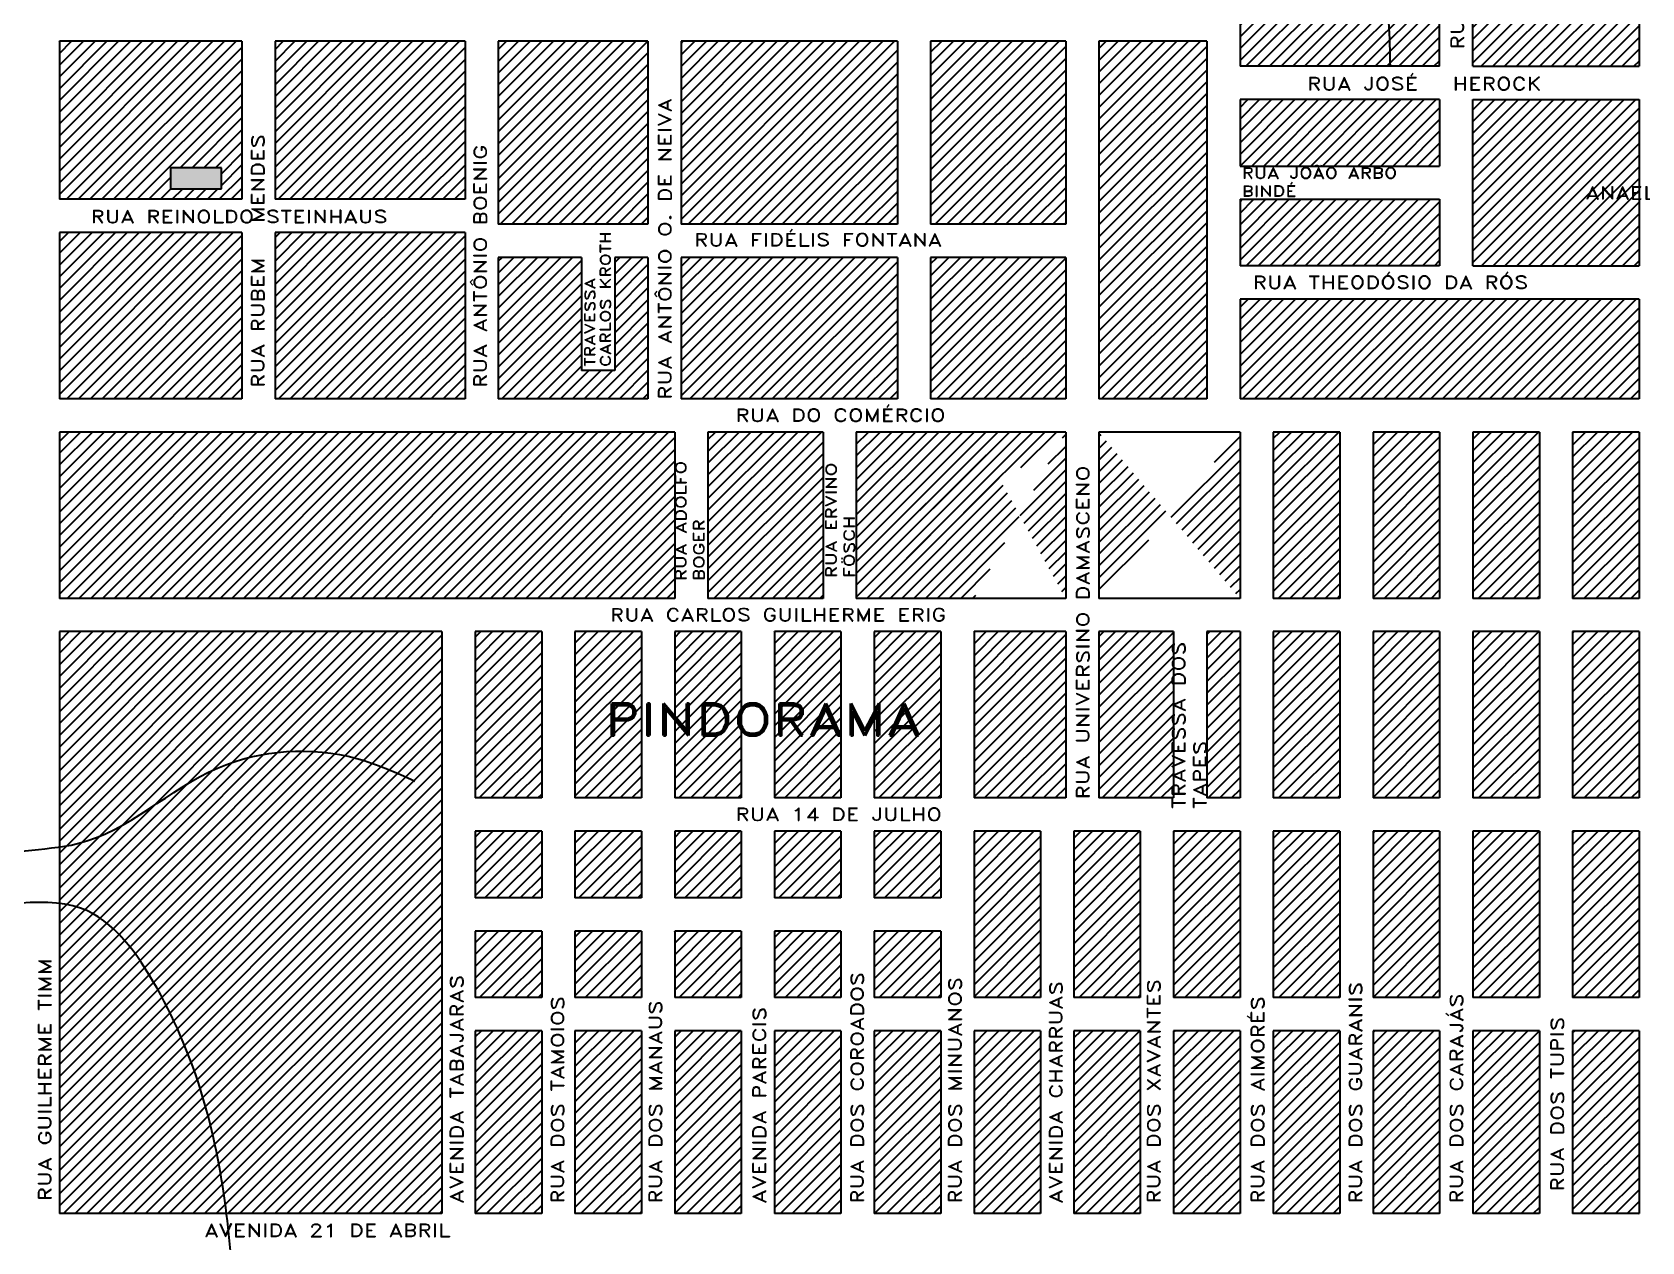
# Model space of a CAD drawing. Extents: x 15348.6 to 15438.1, y 2292.7 to 2368.6.
# Drawn here: x 15366.06 to 15375.74, y 2335.8 to 2343.07 of the extents above; entities that cross this region are included whole.
import ezdxf

# ---------------------------------------------------------------- set-up
doc = ezdxf.new("R2010")
doc.units = 0
doc.header["$LTSCALE"] = 2
doc.header["$MEASUREMENT"] = 0
doc.layers.get('0').update_dxf_attribs({"linetype": 'CONTINUOUS', "lineweight": 30})
for name, color, linetype, lineweight in [('02', 1, 'CONTINUOUS', 30), ('06', 7, 'CONTINUOUS', 30), ('Hidro', 5, 'CONTINUOUS', 30), ('IMÓVEIS', 7, 'CONTINUOUS', 30), ('INDUSTRIAL', 254, 'CONTINUOUS', 30), ('MORADADOSOL', 2, 'CONTINUOUS', 30), ('PINDORAMA', 92, 'CONTINUOUS', 30)]:
    doc.layers.add(name, color=color, linetype=linetype, lineweight=lineweight)
doc.styles.get("Standard").update_dxf_attribs({"font": 'romand.shx'})

msp = doc.modelspace()

# ---------------------------------------------------------------- hatches: boundary and pattern name
at = {"layer": '02'}
h = msp.add_hatch(dxfattribs=at)
h.set_pattern_fill('ANSI31', color=256, scale=0.4, style=0)
h.paths.add_polyline_path([(15378.3058, 2344.6226), (15377.8109, 2344.6048, -0.012739), (15377.8038, 2344.6046, -0.935137), (15377.7851, 2344.8826), (15378.1036, 2344.8826), (15378.6291, 2346.0953), (15377.2245, 2346.6984), (15377.2245, 2342.4669), (15378.3245, 2342.4669), (15378.3245, 2341.6669), (15380.5245, 2341.6669), (15380.5245, 2343.8669), (15380.0657, 2343.8669)])
h.paths.add_polyline_path([(15377.5762, 2345.0903), (15377.4305, 2345.1525), (15377.4873, 2345.2858), (15377.3608, 2345.3398), (15377.4234, 2345.4867), (15377.6306, 2345.3983), (15377.7237, 2345.4361), (15377.8181, 2345.6575), (15377.9638, 2345.5953), (15377.9243, 2345.5028), (15378.1368, 2345.4121), (15378.0539, 2345.2177), (15377.7594, 2345.3433), (15377.6683, 2345.3063)], flags=16)
h.paths.add_polyline_path([(15379.6978, 2343.0196), (15379.9044, 2343.0196), (15379.9044, 2342.8902), (15380.1203, 2342.8902), (15380.1203, 2342.6839), (15379.9969, 2342.6839), (15379.9969, 2342.7732), (15379.9106, 2342.7732), (15379.9106, 2342.6284), (15379.778, 2342.6284), (15379.778, 2342.8995), (15379.6978, 2342.8995)], flags=16)
h.paths.add_polyline_path([(15378.6501, 2341.9344), (15378.9167, 2341.9344), (15378.9167, 2341.7522), (15378.6501, 2341.7522)], flags=16)
h.paths.add_polyline_path([(15380.4689, 2343.682, -1), (15380.2375, 2343.682, -1)], flags=16)
h.paths.add_polyline_path([(15379.7722, 2342.5761), (15380.2591, 2342.5761), (15380.2591, 2342.3503), (15379.7722, 2342.3503)], flags=16)
h.paths.add_polyline_path([(15379.4169, 2342.2217), (15380.2604, 2342.2217), (15380.2604, 2341.9736), (15379.4169, 2341.9736)], flags=16)
h.paths.add_polyline_path([(15379.7429, 2341.927), (15379.8982, 2341.927), (15379.8982, 2341.8133), (15379.7429, 2341.8133)], flags=16)
h.paths.add_polyline_path([(15377.2524, 2346.0718), (15378.25, 2346.0718), (15378.25, 2345.9569), (15377.2524, 2345.9569)], flags=24)
h.paths.add_polyline_path([(15377.2524, 2346.2159), (15377.9786, 2346.2159), (15377.9786, 2346.101), (15377.2524, 2346.101)], flags=24)
h.paths.add_polyline_path([(15377.2521, 2343.2509), (15374.2699, 2343.2509), (15374.2699, 2343.6974), (15377.2521, 2343.6974)], flags=9)
h.paths.add_polyline_path([(15376.4389, 2345.3145), (15377.3314, 2345.315), (15377.3315, 2345.1088), (15376.439, 2345.1083)], flags=9)
at = {"layer": 'IMÓVEIS', "linetype": 'Continuous'}
h = msp.add_hatch(color=256, dxfattribs=at)
h.paths.add_polyline_path([(15364.8122, 2341.0678), (15364.4235, 2341.0678), (15364.4235, 2340.9226), (15364.8122, 2340.9226)])
h.paths.add_polyline_path([(15367.1981, 2342.2565), (15366.8931, 2342.2565), (15366.8931, 2342.1296), (15367.1981, 2342.1296)])
msp.add_hatch(color=256, dxfattribs=at).paths.add_polyline_path([(15367.1981, 2342.2565), (15366.8931, 2342.2565), (15366.8931, 2342.1296), (15367.1981, 2342.1296)])
at = {"layer": 'INDUSTRIAL', "linetype": 'Continuous'}
h = msp.add_hatch(dxfattribs=at)
h.set_pattern_fill('ANSI31', color=256, scale=0.4, style=0)
h.paths.add_polyline_path([(15375.7245, 2346.9669), (15375.7245, 2346.3669), (15374.7245, 2346.3669), (15374.7245, 2346.5877), (15374.5245, 2346.5877), (15374.5245, 2346.3678), (15374.1043, 2346.3678), (15374.1043, 2346.1678), (15374.5245, 2346.1678), (15374.5245, 2342.8664), (15373.3245, 2342.8664), (15373.3245, 2346.9669)])
h.paths.add_polyline_path([(15375.7245, 2346.1669), (15375.7245, 2345.2669), (15374.7245, 2345.2669), (15374.7245, 2346.1669)], flags=17)
h.paths.add_polyline_path([(15374.7245, 2345.0669), (15375.7245, 2345.0669), (15375.7245, 2344.0669), (15374.7245, 2344.0669)], flags=17)
h.paths.add_polyline_path([(15374.7245, 2343.8669), (15375.7245, 2343.8669), (15375.7245, 2342.8669), (15374.7245, 2342.8669)], flags=17)
h = msp.add_hatch(dxfattribs=at)
h.set_pattern_fill('ANSI31', color=256, scale=0.4, style=0)
h.paths.add_polyline_path([(15374.5245, 2342.2667), (15374.5245, 2342.6664), (15373.3245, 2342.6664), (15373.3245, 2342.2667)])
h.paths.add_polyline_path([(15374.5245, 2341.6669), (15374.5245, 2342.0667), (15373.3245, 2342.0667), (15373.3245, 2341.6669)])
h.paths.add_polyline_path([(15375.7245, 2340.8669), (15375.7245, 2341.4669), (15373.3245, 2341.4669), (15373.3245, 2340.8669)])
h.paths.add_polyline_path([(15373.3128, 2342.2734), (15374.4077, 2342.2741), (15374.4078, 2342.0431), (15373.3129, 2342.0424)], flags=9)
h = msp.add_hatch(dxfattribs=at)
h.set_pattern_fill('ANSI31', color=256, scale=0.4, style=0)
h.paths.add_polyline_path([(15375.7245, 2341.6669), (15375.7245, 2342.6669), (15374.7245, 2342.6669), (15374.7245, 2341.6669)])
at = {"layer": 'MORADADOSOL'}
h = msp.add_hatch(dxfattribs=at)
h.set_pattern_fill('ANSI31', color=256, scale=0.4, style=0)
h.paths.add_polyline_path([(15367.3214, 2343.0169), (15366.2245, 2343.0169), (15366.2245, 2342.0669), (15367.3214, 2342.0669)])
h.paths.add_polyline_path([(15366.8931, 2342.2565), (15367.1981, 2342.2565), (15367.1981, 2342.1296), (15366.8931, 2342.1296)], flags=16)
h.paths.add_polyline_path([(15368.6638, 2343.0169), (15367.5214, 2343.0169), (15367.5214, 2342.0669), (15368.6638, 2342.0669)])
h.paths.add_polyline_path([(15369.7638, 2343.0169), (15368.8638, 2343.0169), (15368.8638, 2341.9169), (15369.7638, 2341.9169)])
h.paths.add_polyline_path([(15369.3638, 2341.7169), (15368.8638, 2341.7169), (15368.8638, 2340.8669), (15369.7638, 2340.8669), (15369.7638, 2341.7169), (15369.5638, 2341.7169), (15369.5638, 2341.0369), (15369.3638, 2341.0369)])
h.paths.add_polyline_path([(15368.6638, 2341.8669), (15367.5214, 2341.8669), (15367.5214, 2340.8669), (15368.6638, 2340.8669)])
h.paths.add_polyline_path([(15367.3214, 2341.8669), (15366.2245, 2341.8669), (15366.2245, 2340.8669), (15367.3214, 2340.8669)])
h.paths.add_polyline_path([(15369.4619, 2341.039), (15369.4619, 2341.978), (15369.5538, 2341.978), (15369.5538, 2341.039)], flags=9)
at = {"layer": 'MORADADOSOL', "linetype": 'Continuous'}
h = msp.add_hatch(dxfattribs=at)
h.set_pattern_fill('ANSI31', color=256, scale=0.4, style=0)
h.paths.add_polyline_path([(15373.1245, 2343.0169), (15372.4761, 2343.0169), (15372.4761, 2340.8669), (15373.1245, 2340.8669)])
h.paths.add_polyline_path([(15371.4638, 2343.0169), (15371.4638, 2341.9169), (15372.2761, 2341.9169), (15372.2761, 2343.0169)])
h.paths.add_polyline_path([(15369.9638, 2343.0169), (15369.9638, 2341.9169), (15371.2638, 2341.9169), (15371.2638, 2343.0169)])
h.paths.add_polyline_path([(15371.4638, 2341.7169), (15371.4638, 2340.8669), (15372.2761, 2340.8669), (15372.2761, 2341.7169)])
h.paths.add_polyline_path([(15371.2638, 2341.7169), (15371.2638, 2340.8669), (15369.9638, 2340.8669), (15369.9638, 2341.7169)])
at = {"layer": 'PINDORAMA'}
h = msp.add_hatch(dxfattribs=at)
h.set_pattern_fill('ANSI31', color=256, scale=0.4, style=0)
h.paths.add_polyline_path([(15369.9245, 2340.6669), (15368.7245, 2340.6669), (15366.2245, 2340.6669), (15366.2245, 2339.6669), (15368.7245, 2339.6669), (15369.9245, 2339.6669)])
at = {"layer": 'PINDORAMA', "linetype": 'Continuous'}
h = msp.add_hatch(dxfattribs=at)
h.set_pattern_fill('ANSI31', color=256, scale=0.4, style=0)
h.paths.add_polyline_path([(15372.2761, 2340.6669), (15372.2761, 2339.6669), (15371.0164, 2339.6669), (15371.0164, 2340.6669)])
h.paths.add_polyline_path([(15370.8164, 2340.6669), (15370.1245, 2340.6669), (15370.1245, 2339.6669), (15370.8164, 2339.6669)])
edge = h.paths.add_edge_path(flags=16)
edge.add_line((15372.2761, 2340.6669), (15371.7245, 2340.6669))
edge.add_line((15372.2761, 2339.6669), (15371.7245, 2339.6669))
h = msp.add_hatch(dxfattribs=at)
h.set_pattern_fill('ANSI31', color=256, scale=0.4, style=0)
edge = h.paths.add_edge_path()
edge.add_line((15372.2761, 2340.6669), (15371.7245, 2340.6669))
edge.add_line((15371.0164, 2340.6669), (15371.0164, 2339.6669))
h = msp.add_hatch(dxfattribs=at)
h.set_pattern_fill('ANSI31', color=256, scale=0.4, style=0)
h.paths.add_polyline_path([(15373.3245, 2340.6669), (15372.4761, 2340.6669), (15372.4761, 2339.6669), (15373.3245, 2339.6669)])
edge = h.paths.add_edge_path(flags=16)
edge.add_line((15373.3245, 2340.6669), (15372.9245, 2340.6669))
edge.add_line((15372.7245, 2340.6669), (15372.4761, 2340.6669))
edge.add_line((15373.3245, 2339.6669), (15372.9245, 2339.6669))
edge.add_line((15372.7245, 2339.6669), (15372.4761, 2339.6669))
h = msp.add_hatch(dxfattribs=at)
h.set_pattern_fill('ANSI31', color=256, scale=0.4, style=0)
h.paths.add_polyline_path([(15373.9245, 2340.6669), (15373.5245, 2340.6669), (15373.5245, 2339.6669), (15373.9245, 2339.6669)])
h.paths.add_polyline_path([(15374.5245, 2340.6669), (15374.1245, 2340.6669), (15374.1245, 2339.6669), (15374.5245, 2339.6669)])
h.paths.add_polyline_path([(15375.1245, 2340.6669), (15374.7245, 2340.6669), (15374.7245, 2339.6669), (15375.1245, 2339.6669)])
h.paths.add_polyline_path([(15375.7245, 2340.6669), (15375.3245, 2340.6669), (15375.3245, 2339.6669), (15375.7245, 2339.6669)])
h = msp.add_hatch(dxfattribs=at)
h.set_pattern_fill('ANSI31', color=256, scale=0.4, style=0)
h.paths.add_polyline_path([(15368.5245, 2339.4669), (15368.5245, 2335.9669), (15366.2245, 2335.9669), (15366.2245, 2339.4669)])
h = msp.add_hatch(dxfattribs=at)
h.set_pattern_fill('ANSI31', color=256, scale=0.4, style=0)
h.paths.add_polyline_path([(15372.2761, 2339.4669), (15371.7245, 2339.4669), (15371.7245, 2338.4669), (15372.2761, 2338.4669)])
h.paths.add_polyline_path([(15371.5245, 2339.4669), (15371.1245, 2339.4669), (15371.1245, 2338.4669), (15371.5245, 2338.4669)])
h.paths.add_polyline_path([(15370.9245, 2339.4669), (15370.5245, 2339.4669), (15370.5245, 2338.4669), (15370.9245, 2338.4669)])
h.paths.add_polyline_path([(15370.3245, 2339.4669), (15369.9245, 2339.4669), (15369.9245, 2338.4669), (15370.3245, 2338.4669)])
h.paths.add_polyline_path([(15369.7245, 2339.4669), (15369.3245, 2339.4669), (15369.3245, 2338.4669), (15369.7245, 2338.4669)])
h.paths.add_polyline_path([(15369.1245, 2339.4669), (15368.7245, 2339.4669), (15368.7245, 2338.4669), (15369.1245, 2338.4669)])
h = msp.add_hatch(dxfattribs=at)
h.set_pattern_fill('ANSI31', color=256, scale=0.4, style=0)
h.paths.add_polyline_path([(15372.9245, 2339.4669), (15372.4761, 2339.4669), (15372.4761, 2338.4669), (15372.9245, 2338.4669)])
h = msp.add_hatch(dxfattribs=at)
h.set_pattern_fill('ANSI31', color=256, scale=0.4, style=0)
h.paths.add_polyline_path([(15373.3245, 2339.4669), (15373.1245, 2339.4669), (15373.1245, 2338.4669), (15373.3245, 2338.4669)])
edge = h.paths.add_edge_path(flags=16)
edge.add_line((15373.3245, 2339.4669), (15373.1245, 2339.4669))
h = msp.add_hatch(dxfattribs=at)
h.set_pattern_fill('ANSI31', color=256, scale=0.4, style=0)
h.paths.add_polyline_path([(15375.7245, 2339.4669), (15375.3245, 2339.4669), (15375.3245, 2338.4669), (15375.7245, 2338.4669)])
h.paths.add_polyline_path([(15375.1245, 2339.4669), (15374.7245, 2339.4669), (15374.7245, 2338.4669), (15375.1245, 2338.4669)])
h.paths.add_polyline_path([(15374.5245, 2339.4669), (15374.1245, 2339.4669), (15374.1245, 2338.4669), (15374.5245, 2338.4669)])
h.paths.add_polyline_path([(15373.9245, 2339.4669), (15373.5245, 2339.4669), (15373.5245, 2338.4669), (15373.9245, 2338.4669)])
at = {"layer": 'PINDORAMA'}
h = msp.add_hatch(dxfattribs=at)
h.set_pattern_fill('ANSI31', color=256, scale=0.4, style=0)
h.paths.add_polyline_path([(15369.1245, 2338.2669), (15368.7245, 2338.2669), (15368.7245, 2337.8653), (15369.1245, 2337.8653)])
h.paths.add_polyline_path([(15369.7245, 2338.2669), (15369.3245, 2338.2669), (15369.3245, 2337.8653), (15369.7245, 2337.8653)])
h.paths.add_polyline_path([(15370.3245, 2338.2669), (15369.9245, 2338.2669), (15369.9245, 2337.8653), (15370.3245, 2337.8653)])
h.paths.add_polyline_path([(15370.9245, 2338.2669), (15370.5245, 2338.2669), (15370.5245, 2337.8653), (15370.9245, 2337.8653)])
h.paths.add_polyline_path([(15371.5245, 2338.2669), (15371.1245, 2338.2669), (15371.1245, 2337.8653), (15371.5245, 2337.8653)])
h.paths.add_polyline_path([(15372.1245, 2338.2669), (15371.7245, 2338.2669), (15371.7245, 2337.2669), (15372.1245, 2337.2669)])
h.paths.add_polyline_path([(15372.7245, 2338.2669), (15372.3245, 2338.2669), (15372.3245, 2337.2669), (15372.7245, 2337.2669)])
h.paths.add_polyline_path([(15373.3245, 2338.2669), (15372.9245, 2338.2669), (15372.9245, 2337.2669), (15373.3245, 2337.2669)])
h.paths.add_polyline_path([(15373.9245, 2338.2669), (15373.5245, 2338.2669), (15373.5245, 2337.2669), (15373.9245, 2337.2669)])
h.paths.add_polyline_path([(15374.5245, 2338.2669), (15374.1245, 2338.2669), (15374.1245, 2337.2669), (15374.5245, 2337.2669)])
h.paths.add_polyline_path([(15375.1245, 2338.2669), (15374.7245, 2338.2669), (15374.7245, 2337.2669), (15375.1245, 2337.2669)])
h.paths.add_polyline_path([(15375.7245, 2338.2669), (15375.3245, 2338.2669), (15375.3245, 2337.2669), (15375.7245, 2337.2669)])
h.paths.add_polyline_path([(15371.5245, 2337.6653), (15371.1245, 2337.6653), (15371.1245, 2337.2669), (15371.5245, 2337.2669)])
h.paths.add_polyline_path([(15370.9245, 2337.6653), (15370.5245, 2337.6653), (15370.5245, 2337.2669), (15370.9245, 2337.2669)])
h.paths.add_polyline_path([(15370.3245, 2337.6653), (15369.9245, 2337.6653), (15369.9245, 2337.2669), (15370.3245, 2337.2669)])
h.paths.add_polyline_path([(15369.7245, 2337.6653), (15369.3245, 2337.6653), (15369.3245, 2337.2669), (15369.7245, 2337.2669)])
h.paths.add_polyline_path([(15369.1245, 2337.6653), (15368.7245, 2337.6653), (15368.7245, 2337.2669), (15369.1245, 2337.2669)])
h = msp.add_hatch(dxfattribs=at)
h.set_pattern_fill('ANSI31', color=256, scale=0.4, style=0)
h.paths.add_polyline_path([(15372.1245, 2337.0669), (15371.7245, 2337.0669), (15371.7245, 2335.9669), (15372.1245, 2335.9669)])
h.paths.add_polyline_path([(15370.3245, 2337.0669), (15369.9245, 2337.0669), (15369.9245, 2335.9669), (15370.3245, 2335.9669)])
h.paths.add_polyline_path([(15369.7245, 2337.0669), (15369.3245, 2337.0669), (15369.3245, 2335.9669), (15369.7245, 2335.9669)])
h.paths.add_polyline_path([(15369.1245, 2337.0669), (15368.7245, 2337.0669), (15368.7245, 2335.9669), (15369.1245, 2335.9669)])
h = msp.add_hatch(dxfattribs=at)
h.set_pattern_fill('ANSI31', color=256, scale=0.4, style=0)
h.paths.add_polyline_path([(15370.9245, 2337.0669), (15370.5245, 2337.0669), (15370.5245, 2335.9669), (15370.9245, 2335.9669)])
h.paths.add_polyline_path([(15371.5245, 2337.0669), (15371.1245, 2337.0669), (15371.1245, 2335.9669), (15371.5245, 2335.9669)])
h = msp.add_hatch(dxfattribs=at)
h.set_pattern_fill('ANSI31', color=256, scale=0.4, style=0)
h.paths.add_polyline_path([(15375.7245, 2337.0669), (15375.3245, 2337.0669), (15375.3245, 2335.9669), (15375.7245, 2335.9669)])
h.paths.add_polyline_path([(15375.1245, 2337.0669), (15374.7245, 2337.0669), (15374.7245, 2335.9669), (15375.1245, 2335.9669)])
h.paths.add_polyline_path([(15374.5245, 2337.0669), (15374.1245, 2337.0669), (15374.1245, 2335.9669), (15374.5245, 2335.9669)])
h.paths.add_polyline_path([(15373.9245, 2337.0669), (15373.5245, 2337.0669), (15373.5245, 2335.9669), (15373.9245, 2335.9669)])
h.paths.add_polyline_path([(15373.3245, 2337.0669), (15372.9245, 2337.0669), (15372.9245, 2335.9669), (15373.3245, 2335.9669)])
h.paths.add_polyline_path([(15372.7245, 2337.0669), (15372.3245, 2337.0669), (15372.3245, 2335.9669), (15372.7245, 2335.9669)])

# ---------------------------------------------------------------- linework, layer by layer
at = {"color": 7, "linetype": 'Continuous'}
for p, q in [((15373.3245, 2346.9669), (15373.3245, 2342.8664)), ((15374.5245, 2342.8664), (15374.5245, 2346.1678)), ((15374.7245, 2342.8669), (15374.7245, 2343.8669)), ((15375.7245, 2343.8669), (15375.7245, 2342.8669)), ((15367.3214, 2343.0169), (15366.2245, 2343.0169)), ((15366.2245, 2343.0169), (15366.2245, 2342.0669)), ((15367.3214, 2343.0169), (15367.3214, 2342.0669)), ((15368.6638, 2343.0169), (15367.5214, 2343.0169)), ((15367.5214, 2343.0169), (15367.5214, 2342.0669)), ((15368.6638, 2343.0169), (15368.6638, 2342.0669)), ((15368.8638, 2343.0169), (15368.8638, 2341.9169)), ((15369.7638, 2343.0169), (15368.8638, 2343.0169)), ((15369.7638, 2343.0169), (15369.7638, 2341.9169)), ((15371.2638, 2343.0169), (15369.9638, 2343.0169)), ((15369.9638, 2343.0169), (15369.9638, 2341.9169)), ((15371.2638, 2343.0169), (15371.2638, 2341.9169)), ((15372.2761, 2343.0169), (15371.4638, 2343.0169)), ((15371.4638, 2343.0169), (15371.4638, 2341.9169)), ((15372.2761, 2343.0169), (15372.2761, 2341.9169)), ((15372.4761, 2343.0169), (15372.4761, 2340.8669)), ((15373.1245, 2343.0169), (15372.4761, 2343.0169)), ((15373.1245, 2343.0169), (15373.1245, 2340.8669)), ((15374.5245, 2342.8664), (15373.3245, 2342.8664)), ((15374.7245, 2342.8669), (15375.7245, 2342.8669)), ((15373.3245, 2342.6664), (15373.3245, 2342.2667)), ((15374.5245, 2342.6664), (15373.3245, 2342.6664)), ((15374.5245, 2342.6664), (15374.5245, 2342.2667)), ((15374.7245, 2341.6669), (15374.7245, 2342.6669)), ((15374.7245, 2342.6669), (15375.7245, 2342.6669)), ((15375.7245, 2342.6669), (15375.7245, 2341.6669)), ((15373.3245, 2342.2667), (15374.5245, 2342.2667)), ((15367.3214, 2342.0669), (15366.2245, 2342.0669)), ((15368.6638, 2342.0669), (15367.5214, 2342.0669)), ((15373.3245, 2342.0667), (15373.3245, 2341.6669)), ((15373.3245, 2342.0667), (15374.5245, 2342.0667)), ((15374.5245, 2342.0667), (15374.5245, 2341.6669)), ((15369.7638, 2341.9169), (15368.8638, 2341.9169)), ((15371.2638, 2341.9169), (15369.9638, 2341.9169)), ((15372.2761, 2341.9169), (15371.4638, 2341.9169)), ((15366.2245, 2341.8669), (15366.2245, 2340.8669)), ((15367.3214, 2341.8669), (15366.2245, 2341.8669)), ((15367.3214, 2341.8669), (15367.3214, 2340.8669)), ((15367.5214, 2341.8669), (15367.5214, 2340.8669)), ((15368.6638, 2341.8669), (15367.5214, 2341.8669)), ((15368.6638, 2341.8669), (15368.6638, 2340.8669)), ((15369.3638, 2341.7169), (15368.8638, 2341.7169)), ((15368.8638, 2341.7169), (15368.8638, 2340.8669)), ((15369.3638, 2341.7169), (15369.3638, 2341.0369)), ((15369.5638, 2341.7169), (15369.5638, 2341.0369)), ((15369.7638, 2341.7169), (15369.5638, 2341.7169)), ((15369.7638, 2341.7169), (15369.7638, 2340.8669)), ((15371.2638, 2341.7169), (15369.9638, 2341.7169)), ((15369.9638, 2341.7169), (15369.9638, 2340.8669)), ((15371.2638, 2341.7169), (15371.2638, 2340.8669)), ((15372.2761, 2341.7169), (15371.4638, 2341.7169)), ((15371.4638, 2341.7169), (15371.4638, 2340.8669)), ((15372.2761, 2341.7169), (15372.2761, 2340.8669)), ((15374.5245, 2341.6669), (15373.3245, 2341.6669)), ((15374.7245, 2341.6669), (15375.7245, 2341.6669)), ((15373.3245, 2341.4669), (15373.3245, 2340.8669)), ((15375.7245, 2341.4669), (15373.3245, 2341.4669)), ((15375.7245, 2341.4669), (15374.7245, 2341.4669)), ((15375.7245, 2341.4669), (15375.7245, 2340.8669)), ((15369.5638, 2341.0369), (15369.3638, 2341.0369)), ((15367.3214, 2340.8669), (15366.2245, 2340.8669)), ((15368.6638, 2340.8669), (15367.5214, 2340.8669)), ((15369.7638, 2340.8669), (15368.8638, 2340.8669)), ((15371.2638, 2340.8669), (15369.9638, 2340.8669)), ((15372.2761, 2340.8669), (15371.4638, 2340.8669)), ((15373.1245, 2340.8669), (15372.4761, 2340.8669)), ((15375.7245, 2340.8669), (15373.3245, 2340.8669)), ((15375.7245, 2340.8669), (15374.7245, 2340.8669)), ((15366.2245, 2340.6669), (15366.2245, 2339.6669)), ((15368.7245, 2340.6669), (15366.2245, 2340.6669)), ((15368.5245, 2340.6669), (15367.5245, 2340.6669)), ((15369.9245, 2340.6669), (15368.7245, 2340.6669)), ((15369.7245, 2340.6669), (15369.3245, 2340.6669)), ((15369.9245, 2340.6669), (15369.9245, 2339.6669)), ((15370.1245, 2340.6669), (15370.1245, 2339.6669)), ((15370.8164, 2340.6669), (15370.1245, 2340.6669)), ((15370.8164, 2340.6669), (15370.8164, 2339.6669)), ((15371.0164, 2340.6669), (15371.0164, 2339.6669)), ((15372.2761, 2340.6669), (15371.0164, 2340.6669)), ((15372.2761, 2340.6669), (15371.7245, 2340.6669)), ((15372.2761, 2340.6669), (15372.2761, 2339.6669)), ((15372.4761, 2340.6669), (15372.4761, 2339.6669)), ((15372.7245, 2340.6669), (15372.4761, 2340.6669)), ((15373.3245, 2340.6669), (15372.4761, 2340.6669)), ((15373.3245, 2340.6669), (15372.9245, 2340.6669)), ((15373.3245, 2340.6669), (15373.3245, 2339.6669)), ((15373.5245, 2340.6669), (15373.5245, 2339.6669)), ((15373.9245, 2340.6669), (15373.5245, 2340.6669)), ((15373.9245, 2340.6669), (15373.9245, 2339.6669)), ((15374.1245, 2340.6669), (15374.1245, 2339.6669)), ((15374.5245, 2340.6669), (15374.1245, 2340.6669)), ((15374.5245, 2340.6669), (15374.5245, 2339.6669)), ((15374.7245, 2340.6669), (15374.7245, 2339.6669)), ((15375.1245, 2340.6669), (15374.7245, 2340.6669)), ((15375.1245, 2340.6669), (15375.1245, 2339.6669)), ((15375.3245, 2340.6669), (15375.3245, 2339.6669)), ((15375.7245, 2340.6669), (15375.3245, 2340.6669)), ((15375.7245, 2340.6669), (15375.7245, 2339.6669)), ((15368.7245, 2339.6669), (15366.2245, 2339.6669)), ((15368.5245, 2339.6669), (15367.5245, 2339.6669)), ((15369.9245, 2339.6669), (15368.7245, 2339.6669)), ((15370.8164, 2339.6669), (15370.1245, 2339.6669)), ((15372.2761, 2339.6669), (15371.0164, 2339.6669)), ((15372.2761, 2339.6669), (15371.7245, 2339.6669)), ((15373.3245, 2339.6669), (15372.4761, 2339.6669)), ((15372.7245, 2339.6669), (15372.4761, 2339.6669)), ((15373.3245, 2339.6669), (15372.9245, 2339.6669)), ((15373.9245, 2339.6669), (15373.5245, 2339.6669)), ((15374.5245, 2339.6669), (15374.1245, 2339.6669)), ((15375.1245, 2339.6669), (15374.7245, 2339.6669)), ((15375.7245, 2339.6669), (15375.3245, 2339.6669)), ((15366.2245, 2339.4669), (15366.2245, 2335.9669)), ((15368.5245, 2339.4669), (15366.2245, 2339.4669)), ((15368.5245, 2339.4669), (15367.5245, 2339.4669)), ((15368.5245, 2339.4669), (15368.5245, 2335.9669)), ((15368.7245, 2339.4669), (15368.7245, 2338.4669)), ((15369.1245, 2339.4669), (15368.7245, 2339.4669)), ((15369.1245, 2339.4669), (15369.1245, 2338.4669)), ((15369.3245, 2339.4669), (15369.3245, 2338.4669)), ((15369.7245, 2339.4669), (15369.3245, 2339.4669)), ((15369.7245, 2339.4669), (15369.7245, 2338.4669)), ((15369.9245, 2339.4669), (15369.9245, 2338.4669)), ((15370.3245, 2339.4669), (15369.9245, 2339.4669)), ((15370.3245, 2339.4669), (15370.3245, 2338.4669)), ((15370.5245, 2339.4669), (15370.5245, 2338.4669)), ((15370.9245, 2339.4669), (15370.5245, 2339.4669)), ((15370.9245, 2339.4669), (15370.9245, 2338.4669)), ((15371.1245, 2339.4669), (15371.1245, 2338.4669)), ((15371.5245, 2339.4669), (15371.1245, 2339.4669)), ((15371.5245, 2339.4669), (15371.5245, 2338.4669)), ((15371.7245, 2339.4669), (15371.7245, 2338.4669)), ((15372.2761, 2339.4669), (15371.7245, 2339.4669)), ((15372.2761, 2339.4669), (15372.2761, 2338.4669)), ((15372.4761, 2339.4669), (15372.4761, 2338.4669)), ((15372.9245, 2339.4669), (15372.4761, 2339.4669)), ((15372.9245, 2339.4669), (15372.4761, 2339.4669)), ((15372.9245, 2339.4669), (15372.9245, 2338.4669)), ((15373.1245, 2339.4669), (15373.1245, 2338.4669)), ((15373.3245, 2339.4669), (15373.1245, 2339.4669)), ((15373.3245, 2339.4669), (15373.1245, 2339.4669)), ((15373.3245, 2339.4669), (15373.3245, 2338.4669)), ((15373.5245, 2339.4669), (15373.5245, 2338.4669)), ((15373.9245, 2339.4669), (15373.5245, 2339.4669)), ((15373.9245, 2339.4669), (15373.9245, 2338.4669)), ((15374.1245, 2339.4669), (15374.1245, 2338.4669)), ((15374.5245, 2339.4669), (15374.1245, 2339.4669)), ((15374.5245, 2339.4669), (15374.5245, 2338.4669)), ((15374.7245, 2339.4669), (15374.7245, 2338.4669)), ((15375.1245, 2339.4669), (15374.7245, 2339.4669)), ((15375.1245, 2339.4669), (15375.1245, 2338.4669)), ((15375.3245, 2339.4669), (15375.3245, 2338.4669)), ((15375.7245, 2339.4669), (15375.3245, 2339.4669)), ((15375.7245, 2339.4669), (15375.7245, 2338.4669)), ((15369.1245, 2338.4669), (15368.7245, 2338.4669)), ((15369.7245, 2338.4669), (15369.3245, 2338.4669)), ((15370.3245, 2338.4669), (15369.9245, 2338.4669)), ((15370.9245, 2338.4669), (15370.5245, 2338.4669)), ((15371.5245, 2338.4669), (15371.1245, 2338.4669)), ((15372.2761, 2338.4669), (15371.7245, 2338.4669)), ((15372.7245, 2338.4669), (15372.4761, 2338.4669)), ((15372.9245, 2338.4669), (15372.4761, 2338.4669)), ((15373.3245, 2338.4669), (15373.1245, 2338.4669)), ((15373.3245, 2338.4669), (15373.1245, 2338.4669)), ((15373.9245, 2338.4669), (15373.5245, 2338.4669)), ((15374.5245, 2338.4669), (15374.1245, 2338.4669)), ((15375.1245, 2338.4669), (15374.7245, 2338.4669)), ((15375.7245, 2338.4669), (15375.3245, 2338.4669)), ((15368.7245, 2338.2669), (15368.7245, 2337.8653)), ((15369.1245, 2338.2669), (15368.7245, 2338.2669)), ((15369.1245, 2338.2669), (15369.1245, 2337.8653)), ((15369.3245, 2338.2669), (15369.3245, 2337.8653)), ((15369.7245, 2338.2669), (15369.3245, 2338.2669)), ((15369.7245, 2338.2669), (15369.7245, 2337.8653)), ((15369.9245, 2338.2669), (15369.9245, 2337.8653)), ((15370.3245, 2338.2669), (15369.9245, 2338.2669)), ((15370.3245, 2338.2669), (15370.3245, 2337.8653)), ((15370.5245, 2338.2669), (15370.5245, 2337.8653)), ((15370.9245, 2338.2669), (15370.5245, 2338.2669)), ((15370.9245, 2338.2669), (15370.9245, 2337.8653)), ((15371.1245, 2338.2669), (15371.1245, 2337.8653)), ((15371.5245, 2338.2669), (15371.1245, 2338.2669)), ((15371.5245, 2338.2669), (15371.5245, 2337.8653)), ((15371.7245, 2338.2669), (15371.7245, 2337.2669)), ((15372.1245, 2338.2669), (15371.7245, 2338.2669)), ((15372.1245, 2338.2669), (15372.1245, 2337.2669)), ((15372.3245, 2338.2669), (15372.3245, 2337.2669)), ((15372.7245, 2338.2669), (15372.3245, 2338.2669)), ((15372.7245, 2338.2669), (15372.7245, 2337.2669)), ((15372.9245, 2338.2669), (15372.9245, 2337.2669)), ((15373.3245, 2338.2669), (15372.9245, 2338.2669)), ((15373.3245, 2338.2669), (15373.3245, 2337.2669)), ((15373.5245, 2338.2669), (15373.5245, 2337.2669)), ((15373.9245, 2338.2669), (15373.5245, 2338.2669)), ((15373.9245, 2338.2669), (15373.9245, 2337.2669)), ((15374.1245, 2338.2669), (15374.1245, 2337.2669)), ((15374.5245, 2338.2669), (15374.1245, 2338.2669)), ((15374.5245, 2338.2669), (15374.5245, 2337.2669)), ((15374.7245, 2338.2669), (15374.7245, 2337.2669)), ((15375.1245, 2338.2669), (15374.7245, 2338.2669)), ((15375.1245, 2338.2669), (15375.1245, 2337.2669)), ((15375.3245, 2338.2669), (15375.3245, 2337.2669)), ((15375.7245, 2338.2669), (15375.3245, 2338.2669)), ((15375.7245, 2338.2669), (15375.7245, 2337.2669)), ((15369.1245, 2337.8653), (15368.7245, 2337.8653)), ((15369.7245, 2337.8653), (15369.3245, 2337.8653)), ((15370.3245, 2337.8653), (15369.9245, 2337.8653)), ((15370.9245, 2337.8653), (15370.5245, 2337.8653)), ((15371.5245, 2337.8653), (15371.1245, 2337.8653)), ((15368.7245, 2337.6653), (15368.7245, 2337.2669)), ((15369.1245, 2337.6653), (15368.7245, 2337.6653)), ((15369.1245, 2337.6653), (15369.1245, 2337.2669)), ((15369.3245, 2337.6653), (15369.3245, 2337.2669)), ((15369.7245, 2337.6653), (15369.3245, 2337.6653)), ((15369.7245, 2337.6653), (15369.7245, 2337.2669)), ((15369.9245, 2337.6653), (15369.9245, 2337.2669)), ((15370.3245, 2337.6653), (15369.9245, 2337.6653)), ((15370.3245, 2337.6653), (15370.3245, 2337.2669)), ((15370.5245, 2337.6653), (15370.5245, 2337.2669)), ((15370.9245, 2337.6653), (15370.5245, 2337.6653)), ((15370.9245, 2337.6653), (15370.9245, 2337.2669)), ((15371.5245, 2337.6653), (15371.1245, 2337.6653)), ((15371.1245, 2337.6653), (15371.1245, 2337.2669)), ((15371.5245, 2337.6653), (15371.5245, 2337.2669)), ((15369.1245, 2337.2669), (15368.7245, 2337.2669)), ((15369.7245, 2337.2669), (15369.3245, 2337.2669)), ((15370.3245, 2337.2669), (15369.9245, 2337.2669)), ((15370.9245, 2337.2669), (15370.5245, 2337.2669)), ((15371.5245, 2337.2669), (15371.1245, 2337.2669)), ((15372.1245, 2337.2669), (15371.7245, 2337.2669)), ((15372.7245, 2337.2669), (15372.3245, 2337.2669)), ((15373.3245, 2337.2669), (15372.9245, 2337.2669)), ((15373.9245, 2337.2669), (15373.5245, 2337.2669)), ((15374.5245, 2337.2669), (15374.1245, 2337.2669)), ((15375.1245, 2337.2669), (15374.7245, 2337.2669)), ((15375.7245, 2337.2669), (15375.3245, 2337.2669)), ((15368.7245, 2337.0669), (15368.7245, 2335.9669)), ((15369.1245, 2337.0669), (15368.7245, 2337.0669)), ((15369.1245, 2337.0669), (15369.1245, 2335.9669)), ((15369.3245, 2337.0669), (15369.3245, 2335.9669)), ((15369.7245, 2337.0669), (15369.3245, 2337.0669)), ((15369.7245, 2337.0669), (15369.7245, 2335.9669)), ((15369.9245, 2337.0669), (15369.9245, 2335.9669)), ((15370.3245, 2337.0669), (15369.9245, 2337.0669)), ((15370.3245, 2337.0669), (15370.3245, 2335.9669)), ((15370.5245, 2337.0669), (15370.5245, 2335.9669)), ((15370.9245, 2337.0669), (15370.5245, 2337.0669)), ((15370.9245, 2337.0669), (15370.9245, 2335.9669)), ((15371.1245, 2337.0669), (15371.1245, 2335.9669)), ((15371.1245, 2337.0669), (15371.1245, 2335.9669)), ((15371.5245, 2337.0669), (15371.1245, 2337.0669)), ((15371.5245, 2337.0669), (15371.5245, 2335.9669)), ((15371.7245, 2337.0669), (15371.7245, 2335.9669)), ((15372.1245, 2337.0669), (15371.7245, 2337.0669)), ((15372.1245, 2337.0669), (15372.1245, 2335.9669)), ((15372.3245, 2337.0669), (15372.3245, 2335.9669)), ((15372.7245, 2337.0669), (15372.3245, 2337.0669)), ((15372.7245, 2337.0669), (15372.7245, 2335.9669)), ((15372.9245, 2337.0669), (15372.9245, 2335.9669)), ((15373.3245, 2337.0669), (15372.9245, 2337.0669)), ((15373.3245, 2337.0669), (15373.3245, 2335.9669)), ((15373.5245, 2337.0669), (15373.5245, 2335.9669)), ((15373.9245, 2337.0669), (15373.5245, 2337.0669)), ((15373.9245, 2337.0669), (15373.9245, 2335.9669)), ((15374.1245, 2337.0669), (15374.1245, 2335.9669)), ((15374.5245, 2337.0669), (15374.1245, 2337.0669)), ((15374.5245, 2337.0669), (15374.5245, 2335.9669)), ((15374.7245, 2337.0669), (15374.7245, 2335.9669)), ((15375.1245, 2337.0669), (15374.7245, 2337.0669)), ((15375.1245, 2337.0669), (15375.1245, 2335.9669)), ((15375.3245, 2337.0669), (15375.3245, 2335.9669)), ((15375.7245, 2337.0669), (15375.3245, 2337.0669)), ((15375.7245, 2337.0669), (15375.7245, 2335.9669)), ((15368.5245, 2335.9669), (15366.2245, 2335.9669)), ((15369.1245, 2335.9669), (15368.7245, 2335.9669)), ((15369.7245, 2335.9669), (15369.3245, 2335.9669)), ((15370.3245, 2335.9669), (15369.9245, 2335.9669)), ((15370.9245, 2335.9669), (15370.5245, 2335.9669)), ((15371.5245, 2335.9669), (15371.1245, 2335.9669)), ((15372.1245, 2335.9669), (15371.7245, 2335.9669)), ((15372.7245, 2335.9669), (15372.3245, 2335.9669)), ((15373.3245, 2335.9669), (15372.9245, 2335.9669)), ((15373.9245, 2335.9669), (15373.5245, 2335.9669)), ((15374.5245, 2335.9669), (15374.1245, 2335.9669)), ((15375.1245, 2335.9669), (15374.7245, 2335.9669)), ((15375.7245, 2335.9669), (15375.3245, 2335.9669))]:
    msp.add_line(p, q, dxfattribs=at)
msp.add_open_spline([(15383.1453, 2331.1169), (15382.7614, 2331.3707), (15382.001, 2331.9724), (15381.6469, 2331.0591), (15381.1446, 2331.0079), (15381.0089, 2330.6259), (15379.9988, 2330.7683), (15377.7874, 2331.9862), (15380.4301, 2333.1724), (15380.7199, 2334.3827), (15380.8721, 2335.1352), (15380.9609, 2335.6702), (15381.7443, 2336.2749), (15382.3399, 2336.7328), (15383.169, 2337.415), (15382.8819, 2338.0543), (15383.3113, 2338.6881), (15383.1412, 2339.4219), (15384.0404, 2339.7152), (15383.9143, 2340.529), (15384.5467, 2340.9906), (15384.8452, 2341.8557), (15383.8945, 2342.0904), (15383.999, 2342.8351), (15383.5966, 2343.4975), (15383.5979, 2344.0332), (15383.1729, 2344.7238), (15383.4072, 2345.3511), (15383.9437, 2345.9945), (15384.1012, 2346.5792), (15385.3514, 2347.6152), (15383.8608, 2349.4622), (15382.4646, 2350.1776), (15381.7095, 2350.4892), (15380.5419, 2351.2463), (15380.072, 2353.4058), (15381.0619, 2354.99), (15381.2994, 2356.4938), (15380.864, 2356.9347), (15380.6734, 2357.241), (15380.2456, 2357.6976), (15379.1732, 2357.7636), (15377.8145, 2358.5734), (15376.0028, 2358.4289), (15374.4767, 2358.0707), (15373.7862, 2358.6237), (15373.3453, 2358.818), (15373.0306, 2359.0762), (15372.5951, 2359.664), (15372.1218, 2360.1552), (15371.4913, 2360.4699), (15371.1702, 2360.6434), (15370.7779, 2361.0234), (15370.2777, 2361.2185), (15370.0955, 2361.8063), (15369.9305, 2362.1454), (15369.9856, 2362.7375), (15369.9749, 2363.2219), (15369.086, 2364.4689), (15366.5062, 2364.1828), (15366.6526, 2365.6669), (15366.6772, 2365.9169)], degree=3, knots=[28.96489, 28.96489, 28.96489, 28.96489, 30.24649, 30.84857, 31.27951, 31.611933, 31.811933, 34.10517, 36.32421, 37.467365, 37.828559, 38.654503, 38.95655, 40.736999, 41.019842, 42.024829, 42.248436, 43.2873, 43.663394, 44.740427, 45.02327, 46.043073, 46.446186, 47.505667, 47.729274, 48.773305, 48.996912, 50.124963, 50.374963, 51.541153, 51.822328, 55.089395, 55.511247, 56.66845, 57.515405, 59.602617, 62.317097, 63.317522, 63.577311, 64.128089, 64.410931, 65.412197, 67.11843, 69.03557, 70.78557, 71.368665, 71.592272, 72.232584, 72.55274, 73.793494, 74.212709, 74.667983, 74.874138, 75.856483, 76.062638, 76.695093, 76.945093, 77.839521, 78.039521, 81.496034, 82.196034, 82.196034, 82.196034, 82.196034], dxfattribs=at)
at = {"layer": 'Hidro', "linetype": 'Continuous'}
for points in [[(15370.8866, 2314.1689), (15370.3356, 2314.4441), (15370.2896, 2315.1781), (15369.3253, 2315.3616), (15368.9579, 2315.8662), (15368.9579, 2317.2882), (15368.9579, 2317.8387), (15368.7283, 2318.2515), (15368.5906, 2318.8478), (15368.5906, 2319.7194), (15368.5906, 2321.6002), (15368.8202, 2322.4259), (15368.8661, 2323.0222), (15369.2334, 2324.4442), (15369.2794, 2324.7653), (15368.9579, 2325.4075), (15369.0498, 2325.9121), (15369.3712, 2326.325), (15369.5893, 2327.8041), (15369.4057, 2328.6527), (15368.6939, 2329.2032), (15368.2806, 2329.616), (15367.8443, 2330.6711), (15367.7295, 2331.428), (15368.051, 2332.7925), (15368.028, 2333.2054), (15367.8214, 2333.5953), (15367.2933, 2335.3613), (15367.2244, 2336.0035), (15366.8111, 2337.3222), (15366.3519, 2337.8039), (15365.5253, 2337.8498), (15364.538, 2338.6755), (15364.1018, 2338.7213), (15363.5737, 2338.9966), (15363.5737, 2339.7764), (15363.5048, 2340.7051), (15363.6655, 2340.9574), (15363.964, 2341.7373), (15363.7114, 2342.6318), (15362.8619, 2343.3199), (15362.196, 2344.7878), (15362.6553, 2346.6133), (15363.0456, 2347.5307), (15362.2879, 2348.7005), (15361.8746, 2349.5032), (15362.4027, 2350.4436), (15362.4257, 2351.0858)], [(15365.5286, 2337.8488), (15365.7338, 2338.0608), (15366.332, 2338.192), (15367.1757, 2338.6462), (15368.0122, 2338.7045), (15368.3623, 2338.5685)]]:
    msp.add_spline(points, degree=3, dxfattribs=at)
msp.add_open_spline([(15374.2285, 2342.8642), (15374.2268, 2342.9522), (15374.2218, 2343.2091), (15374.1675, 2343.62), (15373.7544, 2343.7786), (15373.433, 2343.7743), (15373.2608, 2344.0597), (15373.1609, 2344.1946), (15373.0694, 2344.3044)], degree=3, knots=[0, 0, 0, 0, 27.009646, 78.823538, 105.501467, 153.82434, 160.538745, 203.869716, 203.869716, 203.869716, 203.869716], dxfattribs=at)
at = {"layer": 'IMÓVEIS', "linetype": 'Continuous'}
for p, q in [((15366.8931, 2342.2565), (15366.8931, 2342.1296)), ((15367.1981, 2342.2565), (15366.8931, 2342.2565)), ((15367.1981, 2342.1296), (15367.1981, 2342.2565)), ((15366.8931, 2342.1296), (15367.1981, 2342.1296))]:
    msp.add_line(p, q, dxfattribs=at)

# ---------------------------------------------------------------- texts
at = {"linetype": 'Continuous', "extrusion": (0, -0.642788, 0.766044)}
msp.add_text('PINDORAMA', height=0.25, dxfattribs=at).set_placement((15369.5045, 1791.6014, -1503.4454))
at = {"color": 7, "linetype": 'Continuous', "extrusion": (0.642788, 0, 0.766044), "attachment_point": 1, "text_direction": (0, 1, 0)}
for s, insert, char_height, width in [('{RUA FELIPE KROTH}', (15374.5934, 2342.9688, 0.0388), 0.1, 5.636531), ('{RUA ANTÔNIO O. DE NEIVA}', (15369.8273, 2340.8624, 0.0388), 0.1, 5.636531), ('{RUA RUBEM   MENDES}', (15367.3791, 2340.9335, 0.0388), 0.1, 5.636531), ('{RUA ANTÔNIO BOENIG}', (15368.717, 2340.9335, 0.0388), 0.1, 5.636531), ('CARLOS KROTH', (15369.4772, 2341.059, 0.0311), 0.08, 4.5092), ('TRAVESSA', (15369.3834, 2341.0597, 0.0311), 0.08, 4.5092), ('{RUA ADOLFO}\\P{BOGER}', (15369.9286, 2339.772, 0.0388), 0.085, 5.636531), ('{RUA ERVINO}\\P{FÖSCH}', (15370.8326, 2339.7898, 0.0388), 0.085, 5.636531), ('{RUA UNIVERSINO DAMASCENO}', (15372.341, 2338.4592, 0.0388), 0.1, 5.636531), ('{TRAVESSA DOS}\\P{TAPES}', (15372.9168, 2338.4003, 0.0388), 0.1, 5.636531), ('{RUA GUILHERME TIMM}', (15366.098, 2336.0424, 0.0388), 0.1, 5.636531), ('{AVENIDA TABAJARAS}', (15368.5749, 2336.0279, 0.0388), 0.1, 5.636531), ('{RUA DOS COROADOS}', (15370.9835, 2336.0279, 0.0388), 0.1, 5.636531), ('{RUA DOS MINUANOS}', (15371.5718, 2336.0279, 0.0388), 0.1, 5.636531), ('{RUA DOS XAVANTES}', (15372.7669, 2336.0279, 0.0388), 0.1, 5.636531), ('{RUA DOS TAMOIOS}', (15369.1816, 2336.0279, 0.0388), 0.1, 5.636531), ('{AVENIDA CHARRUAS}', (15372.1786, 2336.0279, 0.0388), 0.1, 5.636531), ('{RUA DOS AIMORÉS}', (15373.392, 2336.0279, 0.0388), 0.1, 5.636531), ('{RUA DOS GUARANIS}', (15373.9804, 2336.0279, 0.0388), 0.1, 5.636531), ('{RUA DOS CARAJÁS}', (15374.5871, 2336.0279, 0.0388), 0.1, 5.636531), ('{RUA DOS MANAUS}', (15369.77, 2336.0279, 0.0388), 0.1, 5.636531), ('{AVENIDA PARECIS}', (15370.3951, 2336.0279, 0.0388), 0.1, 5.636531), ('{RUA DOS TUPIS}', (15375.1939, 2336.1013, 0.0388), 0.1, 5.636531)]:
    msp.add_mtext(s, dxfattribs=dict(at, insert=insert, char_height=char_height, width=width))
at = {"color": 7, "linetype": 'Continuous', "extrusion": (0, -0.642788, 0.766044), "char_height": 0.1, "attachment_point": 1, "text_direction": (1, 0, 0)}
for s, insert, width in [('{RUA JOSÉ   HEROCK}', (15373.7275, 2342.8003, 0.0388), 5.636531), ('{RUA REINOLDO STEINHAUS}', (15366.4114, 2342.0013, 0.0388), 5.636531), ('{RUA FIDÉLIS FONTANA}', (15370.041, 2341.8619, 0.0388), 5.636531), ('RUA THEODÓSIO DA RÓS', (15373.4001, 2341.6059, 0.0388), 5.6365), ('{RUA DO COMÉRCIO}', (15370.2895, 2340.8069, 0.0388), 5.636531), ('RUA CARLOS GUILHERME ERIG', (15369.5347, 2339.6068, 0.0388), 5.6365), ('{RUA 14 DE JULHO}', (15370.2895, 2338.4067, 0.0388), 5.636531), ('{AVENIDA 21 DE ABRIL}', (15367.0953, 2335.9047, 0.0388), 5.636531)]:
    msp.add_mtext(s, dxfattribs=dict(at, insert=insert, width=width))
at = {"color": 7, "linetype": 'Continuous', "extrusion": (0.000391744, -0.642787, 0.766044), "insert": (15373.3341, 2342.2572, 0.0388), "char_height": 0.085, "width": 5.636531, "attachment_point": 1, "text_direction": (1, 0.000609, 0)}
msp.add_mtext('{RUA JOÃO ARBO}\\P{BINDÉ}', dxfattribs=at)
at = {"layer": '06', "linetype": 'Continuous', "extrusion": (0, -0.642788, 0.766044)}
msp.add_text('ANAEL VIECILI', height=0.1, dxfattribs=at).set_placement((15375.4014, 1794.0712, -1505.518))

doc.saveas('drawing.dxf')
